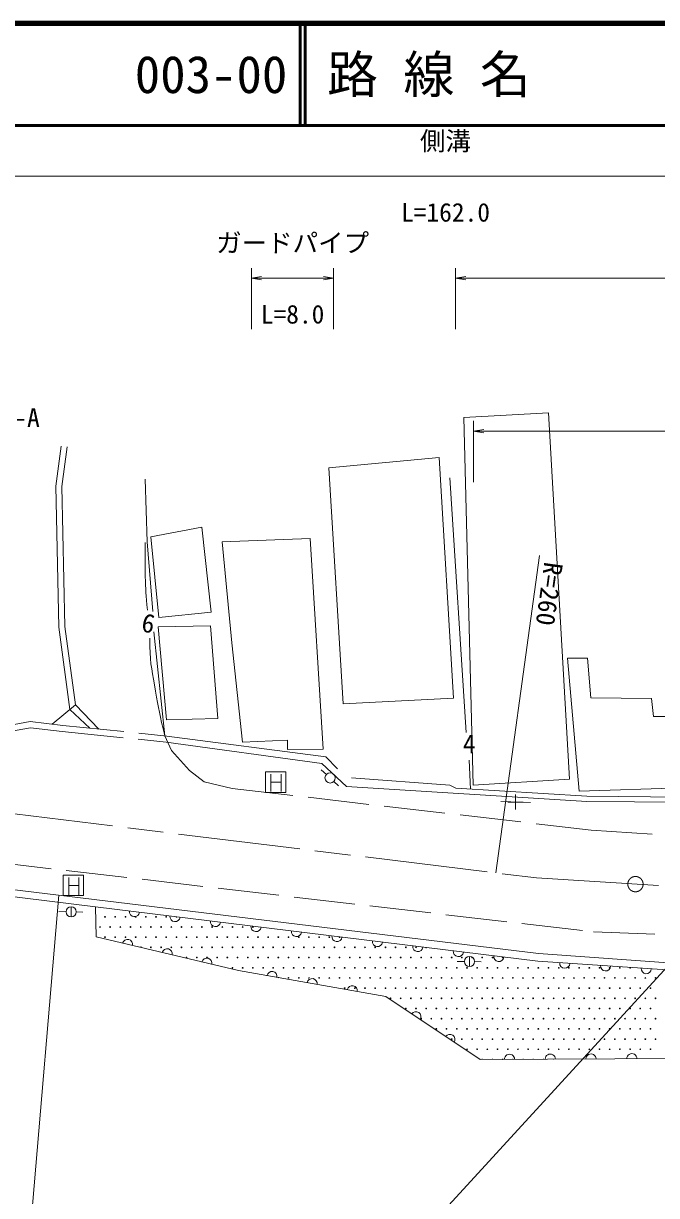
# Model space of a CAD drawing. Units: millimetres, scale not verified. Extents: x 40000 to 680000, y 20000 to 380000.
# Drawn here: x 150602 to 212701, y 264986 to 380000 of the extents above; entities that cross this region are included whole.
import ezdxf
from ezdxf.enums import TextEntityAlignment as Align

# ---------------------------------------------------------------- set-up
doc = ezdxf.new("R2010")
doc.units = ezdxf.units.MM
doc.header["$LTSCALE"] = 1000
doc.linetypes.add('CHAIN', pattern=[18.5, 12, -1.5, 3.5, -1.5])
doc.linetypes.add('DASHED', pattern=[7.5, 6, -1.5])
for name, color, linetype, lineweight in [('M-BMK', 2, 'CHAIN', 13), ('M-STR-HTXT', 7, 'Continuous', 13), ('M-STR-STRC', 7, 'Continuous', 13), ('M-TTL', 2, 'Continuous', 140), ('M-TTL-LINE', 7, 'Continuous', 50), ('M-WORK', 1, 'Continuous', 13)]:
    doc.layers.add(name, color=color, linetype=linetype, lineweight=lineweight)
doc.layers.add('M-TTL-TXT', color=7, linetype='Continuous')
doc.styles.add('ＭＳ ゴシック', font='')
doc.styles.get('ＭＳ ゴシック').set_extended_font_data('MS Gothic')

# ---------------------------------------------------------------- blocks, each defined once
blk = doc.blocks.new('plus')
at = {"color": 0, "linetype": 'Continuous', "lineweight": -2}
for p, q in [((-1.25, 0), (1.25, 0)), ((0, -1.25), (0, 1.25))]:
    blk.add_line(p, q, dxfattribs=at)
blk = doc.blocks.new('open_arrow')
at = {"color": 0, "linetype": 'Continuous', "lineweight": -2}
blk.add_lwpolyline([(7.5, 1.25), (0, 0), (7.5, -1.25)], dxfattribs=at)

msp = doc.modelspace()

# ---------------------------------------------------------------- linework, layer by layer
at = {"layer": 'M-BMK'}
for p, q in [((110711, 307221), (200913, 296153)), ((200913, 296153), (217352, 295124))]:
    msp.add_line(p, q, dxfattribs=at)
msp.add_circle((210632, 295545), 750, dxfattribs=at)
at = {"layer": 'M-STR-HTXT'}
for p, q in [((111534, 365000), (272803, 365000)), ((172970, 350000), (172970, 356000)), ((181021, 350000), (181021, 356000)), ((192988, 350000), (192988, 356000)), ((172970, 355000), (181021, 355000)), ((192988, 355000), (252733, 355000)), ((194760, 335000), (194760, 341000)), ((194760, 340000), (255488, 340000)), ((196936, 296641), (201227, 327801))]:
    msp.add_line(p, q, dxfattribs=at)
at = {"layer": 'M-STR-STRC'}
for p, q in [((176340, 306549), (174340, 306549)), ((174340, 306549), (174340, 304549)), ((174880, 304634), (174880, 306333)), ((175871, 306344), (175871, 304639)), ((176340, 304549), (176340, 306549)), ((174880, 305549), (175871, 305549)), ((174340, 304549), (176340, 304549)), ((181353, 252075), (225362, 300116)), ((156498, 296413), (154498, 296413)), ((154498, 296413), (154498, 294413)), ((155038, 294498), (155038, 296197)), ((156030, 296208), (156030, 294503)), ((156498, 294413), (156498, 296413)), ((154078, 294464), (151112, 259546)), ((155038, 295413), (156030, 295413)), ((154498, 294413), (156498, 294413))]:
    msp.add_line(p, q, dxfattribs=at)
at = {"layer": 'M-TTL'}
msp.add_line((680000, 380000), (40000, 380000), dxfattribs=at)
at = {"layer": 'M-TTL-LINE'}
for p, q in [((177750, 380000), (177750, 370000)), ((178250, 380000), (178250, 370000)), ((40000, 370000), (680000, 370000))]:
    msp.add_line(p, q, dxfattribs=at)
at = {"layer": 'M-WORK'}
for p, q in [((153771, 334611), (154288, 338518)), ((154372, 334578), (154883, 338439)), ((162744, 329137), (162546, 335296)), ((194029, 310412), (192424, 335397)), ((154077, 320766), (153771, 334611)), ((154676, 320812), (154372, 334578)), ((163307, 322304), (162744, 329137)), ((170089, 329129), (178717, 329457)), ((171032, 319210), (170089, 329129)), ((178717, 329457), (179989, 308796)), ((155166, 312695), (154077, 320766)), ((155705, 313144), (154676, 320812)), ((164460, 310098), (163401, 320287)), ((172079, 309489), (171032, 319210)), ((203950, 317719), (205099, 304658)), ((205940, 317718), (203950, 317719)), ((206248, 313825), (205940, 317718)), ((153418, 311237), (155705, 313144)), ((155705, 313144), (157999, 310752)), ((212210, 313761), (206248, 313825)), ((212389, 311987), (212210, 313761)), ((155166, 312695), (157110, 310842)), ((217840, 311999), (212389, 311987)), ((147707, 310853), (151275, 311495)), ((147728, 310247), (151293, 310889)), ((151275, 311495), (154471, 311110)), ((151293, 310889), (154404, 310513)), ((164599, 309481), (179876, 307386)), ((164660, 310078), (180254, 308045)), ((176494, 309682), (172079, 309489)), ((176505, 308762), (176494, 309682)), ((179989, 308796), (176505, 308762)), ((179876, 307386), (182284, 305134)), ((180254, 308045), (181414, 306843)), ((194443, 304878), (194335, 307712)), ((180314, 306304), (179797, 306773)), ((192414, 305267), (182782, 305971)), ((181047, 305624), (181519, 305187)), ((182284, 305134), (205850, 303667)), ((193013, 304967), (192414, 305267)), ((193013, 304967), (205867, 304166)), ((205099, 304658), (218389, 305080)), ((197416, 303662), (200327, 303543)), ((205850, 303667), (227914, 303497)), ((205867, 304166), (227918, 303996)), ((109745, 299157), (157685, 293319)), ((109829, 299852), (201135, 288733)), ((155285, 292330), (155285, 293330)), ((157685, 293319), (157720, 290361)), ((157685, 293319), (201046, 287972)), ((154785, 292841), (154087, 292849)), ((155784, 292820), (156428, 292806)), ((171687, 287054), (157720, 290361)), ((201135, 288733), (218357, 287511)), ((193852, 287960), (193155, 287968)), ((194352, 287449), (194352, 288449)), ((194852, 287939), (195495, 287925)), ((201046, 287972), (218333, 286811)), ((186150, 284506), (171687, 287054)), ((195386, 278338), (186150, 284506)), ((221171, 278463), (195386, 278338))]:
    msp.add_line(p, q, dxfattribs=at)
at = {"layer": 'M-WORK', "linetype": 'DASHED'}
for p, q in [((154471, 311110), (164660, 310078)), ((154404, 310513), (164599, 309481)), ((164460, 310098), (165129, 308649)), ((165129, 308649), (166880, 306710)), ((166880, 306710), (168329, 305594)), ((168329, 305594), (171081, 304927)), ((171081, 304927), (206297, 300841)), ((110097, 302095), (206532, 290856)), ((206297, 300841), (219526, 299996)), ((206532, 290856), (224242, 290210))]:
    msp.add_line(p, q, dxfattribs=at)
at = {"layer": 'M-WORK'}
for points in [[(193782, 341339), (194709, 305262), (204173, 305831), (202088, 341778)], [(181953, 313224), (180572, 336405), (191392, 337401), (192793, 313803)], [(168090, 330569), (169018, 322237), (163876, 321724), (163089, 329610)], [(163829, 320801), (164626, 311660), (169657, 311813), (168951, 320875)]]:
    msp.add_lwpolyline(points, close=True, dxfattribs=at)
for centre, radius in [((180680, 305964), 500), ((155285, 292830), 500), ((158605, 292340), 37.5), ((159605, 292340), 37.5), ((160605, 292340), 37.5), ((161605, 292340), 37.5), ((162605, 292340), 37.5), ((163605, 292340), 37.5), ((164605, 292340), 37.5), ((158105, 291340), 37.5), ((159105, 291340), 37.5), ((160105, 291340), 37.5), ((161105, 291340), 37.5), ((162105, 291340), 37.5), ((163105, 291340), 37.5), ((164105, 291340), 37.5), ((165105, 291340), 37.5), ((166105, 291340), 37.5), ((167105, 291340), 37.5), ((168105, 291340), 37.5), ((169105, 291340), 37.5), ((170105, 291340), 37.5), ((171105, 291340), 37.5), ((172105, 291340), 37.5), ((173105, 291340), 37.5), ((158605, 290340), 37.5), ((159605, 290340), 37.5), ((160605, 290340), 37.5), ((161605, 290340), 37.5), ((162605, 290340), 37.5), ((163605, 290340), 37.5), ((164605, 290340), 37.5), ((165605, 290340), 37.5), ((166605, 290340), 37.5), ((167605, 290340), 37.5), ((168605, 290340), 37.5), ((169605, 290340), 37.5), ((170605, 290340), 37.5), ((171605, 290340), 37.5), ((172605, 290340), 37.5), ((173605, 290340), 37.5), ((174605, 290340), 37.5), ((175605, 290340), 37.5), ((176605, 290340), 37.5), ((177605, 290340), 37.5), ((178605, 290340), 37.5), ((179605, 290340), 37.5), ((180605, 290340), 37.5), ((163105, 289340), 37.5), ((164105, 289340), 37.5), ((165105, 289340), 37.5), ((166105, 289340), 37.5), ((167105, 289340), 37.5), ((168105, 289340), 37.5), ((169105, 289340), 37.5), ((170105, 289340), 37.5), ((171105, 289340), 37.5), ((172105, 289340), 37.5), ((173105, 289340), 37.5), ((174105, 289340), 37.5), ((175105, 289340), 37.5), ((176105, 289340), 37.5), ((177105, 289340), 37.5), ((178105, 289340), 37.5), ((179105, 289340), 37.5), ((180105, 289340), 37.5), ((181105, 289340), 37.5), ((182105, 289340), 37.5), ((183105, 289340), 37.5), ((184105, 289340), 37.5), ((185105, 289340), 37.5), ((186105, 289340), 37.5), ((187105, 289340), 37.5), ((188105, 289340), 37.5), ((189105, 289340), 37.5), ((166605, 288340), 37.5), ((167605, 288340), 37.5), ((168605, 288340), 37.5), ((169605, 288340), 37.5), ((170605, 288340), 37.5), ((171605, 288340), 37.5), ((172605, 288340), 37.5), ((173605, 288340), 37.5), ((174605, 288340), 37.5), ((175605, 288340), 37.5), ((176605, 288340), 37.5), ((177605, 288340), 37.5), ((178605, 288340), 37.5), ((179605, 288340), 37.5), ((180605, 288340), 37.5), ((181605, 288340), 37.5), ((182605, 288340), 37.5), ((183605, 288340), 37.5), ((184605, 288340), 37.5), ((185605, 288340), 37.5), ((186605, 288340), 37.5), ((187605, 288340), 37.5), ((188605, 288340), 37.5), ((189605, 288340), 37.5), ((190605, 288340), 37.5), ((191605, 288340), 37.5), ((192605, 288340), 37.5), ((193605, 288340), 37.5), ((194352, 287949), 500), ((194605, 288340), 37.5), ((195605, 288340), 37.5), ((196605, 288340), 37.5), ((197605, 288340), 37.5), ((171105, 287340), 37.5), ((172105, 287340), 37.5), ((173105, 287340), 37.5), ((174105, 287340), 37.5), ((175105, 287340), 37.5), ((176105, 287340), 37.5), ((177105, 287340), 37.5), ((178105, 287340), 37.5), ((179105, 287340), 37.5), ((180105, 287340), 37.5), ((181105, 287340), 37.5), ((182105, 287340), 37.5), ((183105, 287340), 37.5), ((184105, 287340), 37.5), ((185105, 287340), 37.5), ((186105, 287340), 37.5), ((187105, 287340), 37.5), ((188105, 287340), 37.5), ((189105, 287340), 37.5), ((190105, 287340), 37.5), ((191105, 287340), 37.5), ((192105, 287340), 37.5), ((193105, 287340), 37.5), ((194105, 287340), 37.5), ((195105, 287340), 37.5), ((196105, 287340), 37.5), ((197105, 287340), 37.5), ((198105, 287340), 37.5), ((199105, 287340), 37.5), ((200105, 287340), 37.5), ((201105, 287340), 37.5), ((202105, 287340), 37.5), ((203105, 287340), 37.5), ((204105, 287340), 37.5), ((205105, 287340), 37.5), ((206105, 287340), 37.5), ((207105, 287340), 37.5), ((208105, 287340), 37.5), ((209105, 287340), 37.5), ((176605, 286340), 37.5), ((177605, 286340), 37.5), ((178605, 286340), 37.5), ((179605, 286340), 37.5), ((180605, 286340), 37.5), ((181605, 286340), 37.5), ((182105, 285340), 37.5), ((182605, 286340), 37.5), ((183105, 285340), 37.5), ((183605, 286340), 37.5), ((184105, 285340), 37.5), ((184605, 286340), 37.5), ((185105, 285340), 37.5), ((185605, 286340), 37.5), ((186105, 285340), 37.5), ((186605, 286340), 37.5), ((187105, 285340), 37.5), ((187605, 286340), 37.5), ((188105, 285340), 37.5), ((188605, 286340), 37.5), ((189105, 285340), 37.5), ((189605, 286340), 37.5), ((190105, 285340), 37.5), ((190605, 286340), 37.5), ((191105, 285340), 37.5), ((191605, 286340), 37.5), ((192105, 285340), 37.5), ((192605, 286340), 37.5), ((193105, 285340), 37.5), ((193605, 286340), 37.5), ((194105, 285340), 37.5), ((194605, 286340), 37.5), ((195105, 285340), 37.5), ((195605, 286340), 37.5), ((196105, 285340), 37.5), ((196605, 286340), 37.5), ((197105, 285340), 37.5), ((197605, 286340), 37.5), ((198105, 285340), 37.5), ((198605, 286340), 37.5), ((199105, 285340), 37.5), ((199605, 286340), 37.5), ((200105, 285340), 37.5), ((200605, 286340), 37.5), ((201105, 285340), 37.5), ((201605, 286340), 37.5), ((202105, 285340), 37.5), ((202605, 286340), 37.5), ((203105, 285340), 37.5), ((203605, 286340), 37.5), ((204105, 285340), 37.5), ((204605, 286340), 37.5), ((205105, 285340), 37.5), ((205605, 286340), 37.5), ((206105, 285340), 37.5), ((206605, 286340), 37.5), ((207105, 285340), 37.5), ((207605, 286340), 37.5), ((208105, 285340), 37.5), ((208605, 286340), 37.5), ((209105, 285340), 37.5), ((209605, 286340), 37.5), ((210105, 285340), 37.5), ((210605, 286340), 37.5), ((211105, 285340), 37.5), ((211605, 286340), 37.5), ((212105, 285340), 37.5), ((212605, 286340), 37.5), ((186605, 284340), 37.5), ((187605, 284340), 37.5), ((188605, 284340), 37.5), ((189605, 284340), 37.5), ((190605, 284340), 37.5), ((191605, 284340), 37.5), ((192605, 284340), 37.5), ((193605, 284340), 37.5), ((194605, 284340), 37.5), ((195605, 284340), 37.5), ((196605, 284340), 37.5), ((197605, 284340), 37.5), ((198605, 284340), 37.5), ((199605, 284340), 37.5), ((200605, 284340), 37.5), ((201605, 284340), 37.5), ((202605, 284340), 37.5), ((203605, 284340), 37.5), ((204605, 284340), 37.5), ((205605, 284340), 37.5), ((206605, 284340), 37.5), ((207605, 284340), 37.5), ((208605, 284340), 37.5), ((209605, 284340), 37.5), ((210605, 284340), 37.5), ((211605, 284340), 37.5), ((212605, 284340), 37.5), ((188105, 283340), 37.5), ((189105, 283340), 37.5), ((190105, 283340), 37.5), ((191105, 283340), 37.5), ((192105, 283340), 37.5), ((193105, 283340), 37.5), ((194105, 283340), 37.5), ((195105, 283340), 37.5), ((196105, 283340), 37.5), ((197105, 283340), 37.5), ((198105, 283340), 37.5), ((199105, 283340), 37.5), ((200105, 283340), 37.5), ((201105, 283340), 37.5), ((202105, 283340), 37.5), ((203105, 283340), 37.5), ((204105, 283340), 37.5), ((205105, 283340), 37.5), ((206105, 283340), 37.5), ((207105, 283340), 37.5), ((208105, 283340), 37.5), ((209105, 283340), 37.5), ((210105, 283340), 37.5), ((211105, 283340), 37.5), ((212105, 283340), 37.5), ((189605, 282340), 37.5), ((190605, 282340), 37.5), ((191605, 282340), 37.5), ((192605, 282340), 37.5), ((193605, 282340), 37.5), ((194605, 282340), 37.5), ((195605, 282340), 37.5), ((196605, 282340), 37.5), ((197605, 282340), 37.5), ((198605, 282340), 37.5), ((199605, 282340), 37.5), ((200605, 282340), 37.5), ((201605, 282340), 37.5), ((202605, 282340), 37.5), ((203605, 282340), 37.5), ((204605, 282340), 37.5), ((205605, 282340), 37.5), ((206605, 282340), 37.5), ((207605, 282340), 37.5), ((208605, 282340), 37.5), ((209605, 282340), 37.5), ((210605, 282340), 37.5), ((211605, 282340), 37.5), ((212605, 282340), 37.5), ((191105, 281340), 37.5), ((192105, 281340), 37.5), ((193105, 281340), 37.5), ((194105, 281340), 37.5), ((195105, 281340), 37.5), ((196105, 281340), 37.5), ((197105, 281340), 37.5), ((198105, 281340), 37.5), ((199105, 281340), 37.5), ((200105, 281340), 37.5), ((201105, 281340), 37.5), ((202105, 281340), 37.5), ((203105, 281340), 37.5), ((204105, 281340), 37.5), ((205105, 281340), 37.5), ((206105, 281340), 37.5), ((207105, 281340), 37.5), ((208105, 281340), 37.5), ((209105, 281340), 37.5), ((210105, 281340), 37.5), ((211105, 281340), 37.5), ((212105, 281340), 37.5), ((192605, 280340), 37.5), ((193605, 280340), 37.5), ((194605, 280340), 37.5), ((195605, 280340), 37.5), ((196605, 280340), 37.5), ((197605, 280340), 37.5), ((198605, 280340), 37.5), ((199605, 280340), 37.5), ((200605, 280340), 37.5), ((201605, 280340), 37.5), ((202605, 280340), 37.5), ((203605, 280340), 37.5), ((204605, 280340), 37.5), ((205605, 280340), 37.5), ((206605, 280340), 37.5), ((207605, 280340), 37.5), ((208605, 280340), 37.5), ((209605, 280340), 37.5), ((210605, 280340), 37.5), ((211605, 280340), 37.5), ((212605, 280340), 37.5), ((194105, 279340), 37.5), ((195105, 279340), 37.5), ((196105, 279340), 37.5), ((197105, 279340), 37.5), ((198105, 279340), 37.5), ((199105, 279340), 37.5), ((200105, 279340), 37.5), ((201105, 279340), 37.5), ((202105, 279340), 37.5), ((203105, 279340), 37.5), ((204105, 279340), 37.5), ((205105, 279340), 37.5), ((206105, 279340), 37.5), ((207105, 279340), 37.5), ((208105, 279340), 37.5), ((209105, 279340), 37.5), ((210105, 279340), 37.5), ((211105, 279340), 37.5), ((212105, 279340), 37.5)]:
    msp.add_circle(centre, radius, dxfattribs=at)
for centre, radius, start, end in [((161501, 292849), 500, 172.96912, 352.96912), ((165471, 292359), 500, 172.96912, 352.96912), ((165605, 292340), 37.5, 168.6732, 357.26504), ((169441, 291870), 500, 172.96912, 352.96912), ((173411, 291380), 500, 172.96912, 352.96912), ((160811, 289629), 500, 346.67907, 166.67907), ((177381, 290890), 500, 172.96912, 352.96912), ((181350, 290401), 500, 172.96912, 352.96912), ((181605, 290340), 37.5, 121.58513, 44.3531), ((185320, 289911), 500, 172.96912, 352.96912), ((162105, 289340), 37.5, 334.6903, 178.88055), ((164703, 288708), 500, 346.67907, 166.67907), ((189290, 289421), 500, 172.96912, 352.96912), ((190105, 289340), 37.5, 202.80335, 323.13488), ((193260, 288932), 500, 172.96912, 352.96912), ((168596, 287786), 500, 346.67907, 166.67907), ((197230, 288442), 500, 172.96912, 352.96912), ((203703, 287793), 500, 176.15841, 356.15841), ((207694, 287525), 500, 176.15841, 356.15841), ((174979, 286474), 500, 350.00616, 170.00616), ((210105, 287340), 37.5, 137.47757, 34.83925), ((211685, 287257), 500, 176.15841, 356.15841), ((175605, 286340), 37.5, 29.30713, 130.70518), ((178919, 285780), 500, 350.00616, 170.00616), ((182858, 285086), 500, 350.00616, 170.00616), ((189105, 282532), 500, 326.26239, 146.26239), ((192431, 280311), 500, 326.26239, 146.26239), ((195605, 278340), 37.5, 358.73624, 181.81966), ((196605, 278340), 37.5, 6.15871, 174.39719), ((197605, 278340), 37.5, 13.6823, 166.8736), ((198278, 278352), 500, 0.27795, 180.27795), ((198605, 278340), 37.5, 21.45094, 159.10496), ((199605, 278340), 37.5, 29.65458, 150.90132), ((200605, 278340), 37.5, 38.58763, 141.96827), ((201605, 278340), 37.5, 48.80556, 131.75034), ((202278, 278371), 500, 0.27795, 180.27795), ((202605, 278340), 37.5, 61.75647, 118.79943), ((206278, 278391), 500, 0.27795, 180.27795), ((210278, 278410), 500, 0.27795, 180.27795)]:
    msp.add_arc(centre, radius, start, end, dxfattribs=at)
for points, knots in [([(162762, 322412), (162628, 323989), (162591, 324425), (162551, 325719), (162510, 327020), (162520, 327461), (162555, 329053)], [0, 0, 0, 0, 1, 1, 1, 2, 2, 2, 2]), ([(164460, 310098), (163981, 312176), (163846, 312759), (163559, 314484), (163276, 316188), (163026, 317143), (162996, 318870), (162991, 319191), (162981, 319307), (162996, 319691)], [0, 0, 0, 0, 1, 1, 1, 2, 2, 2, 3, 3, 3, 3])]:
    msp.add_open_spline(points, degree=3, knots=knots, dxfattribs=at)

# ---------------------------------------------------------------- block references
at = {"layer": 'M-STR-HTXT', "xscale": 133, "yscale": 133}
for p in [(172970, 355000), (192988, 355000), (194760, 340000)]:
    msp.add_blockref('open_arrow', p, dxfattribs=at)
at = {"layer": 'M-STR-HTXT', "xscale": 133, "yscale": 133, "rotation": 180}
msp.add_blockref('open_arrow', (181021, 355000), dxfattribs=at)
at = {"layer": 'M-WORK', "xscale": 600, "yscale": 600}
msp.add_blockref('plus', (198872, 303603), dxfattribs=at)

# ---------------------------------------------------------------- texts
at = {"layer": 'M-STR-HTXT', "style": 'ＭＳ ゴシック'}
for s, p in [('側溝', (189500, 367000)), ('ガードパイプ', (169500, 357000))]:
    msp.add_text(s, height=1833, dxfattribs=at).set_placement(p, align=Align.BOTTOM_LEFT)
for s, p in [('L=162.0', (192000, 360000)), ('L=8.0', (177000, 350000))]:
    msp.add_text(s, height=1833, dxfattribs=at).set_placement(p, align=Align.BOTTOM_CENTER)
msp.add_text('R=260', height=1833, rotation=262.16, dxfattribs=at).set_placement((201159, 327306), align=Align.BOTTOM_LEFT)
at = {"layer": 'M-STR-STRC', "style": 'ＭＳ ゴシック'}
msp.add_text('407-A', height=1833, dxfattribs=at).set_placement((145968, 339855), align=Align.BOTTOM_LEFT)
at = {"layer": 'M-TTL-TXT', "style": 'ＭＳ ゴシック'}
for s, p in [('路 線 名', (180380, 375000)), ('003-00', (161521, 375000))]:
    msp.add_text(s, height=3666, dxfattribs=at).set_placement(p, align=Align.MIDDLE_LEFT)
at = {"layer": 'M-WORK', "style": 'ＭＳ ゴシック'}
msp.add_text('6', height=1833, rotation=349.992, dxfattribs=at).set_placement((161984, 319812), align=Align.BOTTOM_LEFT)
msp.add_text('4', height=1833, dxfattribs=at).set_placement((193709, 307840), align=Align.BOTTOM_LEFT)

doc.saveas('drawing.dxf')
